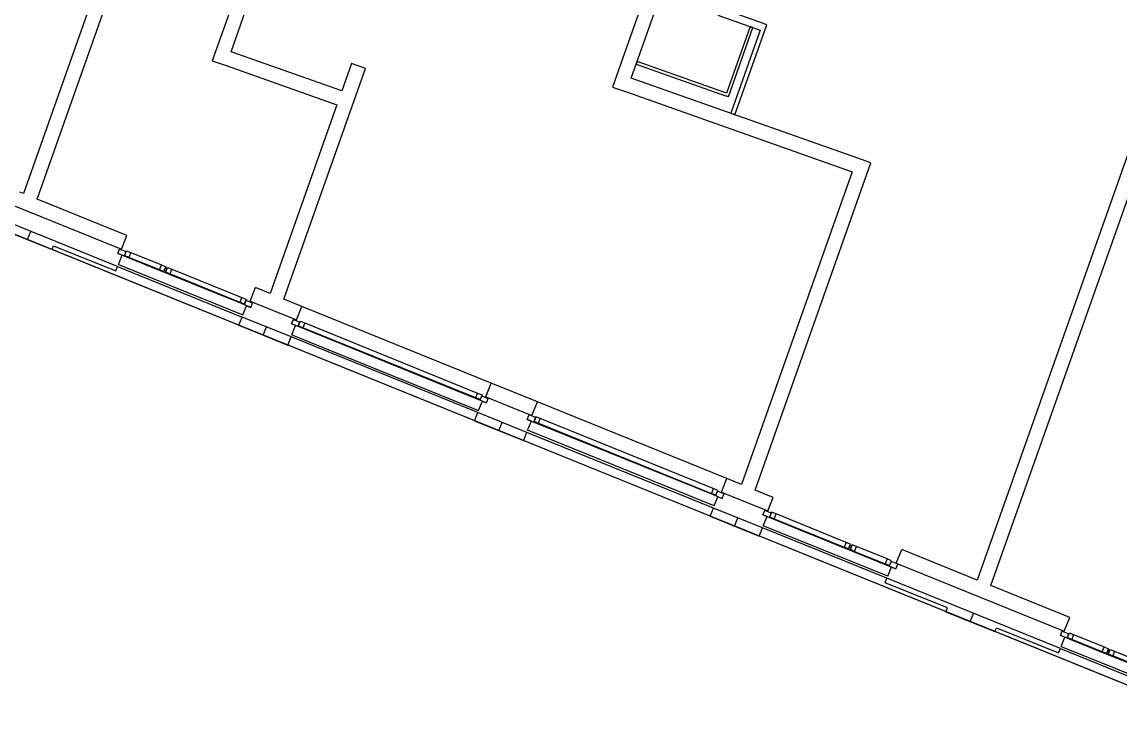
# Model space of a CAD drawing. Header units: metres. Extents: x 2681598 to 2681800, y 1249481 to 1249590.
# Drawn here: x 2681637.64 to 2681656.33, y 1249526.66 to 1249538.69 of the extents above; entities that cross this region are included whole.
import ezdxf

# ---------------------------------------------------------------- set-up
doc = ezdxf.new("R2010")
doc.units = ezdxf.units.M
doc.layers.add('flaeche', color=7, linetype='Continuous', true_color=0xffffff)
doc.layers.add('linien', color=7, linetype='Continuous', true_color=0x000000)

msp = doc.modelspace()

# ---------------------------------------------------------------- linework, layer by layer
at = {"layer": 'flaeche'}
msp.add_lwpolyline([(2681701.936, 1249508.982), (2681653.784, 1249528.486), (2681629.291, 1249538.407), (2681608.471, 1249546.841), (2681598.478, 1249550.888), (2681612.312, 1249590.013), (2681733.121, 1249552.588)], dxfattribs=at)
at = {"layer": 'linien'}
for p, q in [((2681701.936, 1249508.982), (2681598.478, 1249550.888)), ((2681641.844, 1249547.589), (2681637.665, 1249535.77)), ((2681637.897, 1249535.676), (2681642.08, 1249547.506)), ((2681649.227, 1249541.921), (2681647.693, 1249537.585)), ((2681648.012, 1249537.737), (2681649.462, 1249541.838)), ((2681641.494, 1249539.776), (2681640.878, 1249538.032)), ((2681641.197, 1249538.185), (2681641.73, 1249539.693)), ((2681657.415, 1249539.132), (2681653.901, 1249529.194)), ((2681654.133, 1249529.1), (2681657.651, 1249539.049)), ((2681650.246, 1249538.671), (2681649.525, 1249538.926)), ((2681649.484, 1249538.808), (2681650.205, 1249538.553)), ((2681650.317, 1249538.646), (2681650.246, 1249538.671)), ((2681650.035, 1249538.613), (2681649.635, 1249537.481)), ((2681649.666, 1249537.418), (2681650.082, 1249538.596)), ((2681650.205, 1249538.553), (2681649.705, 1249537.139)), ((2681649.775, 1249537.114), (2681650.317, 1249538.646)), ((2681650.082, 1249538.596), (2681650.035, 1249538.613)), ((2681643.082, 1249537.518), (2681641.197, 1249538.185)), ((2681640.878, 1249538.032), (2681641.113, 1249537.949)), ((2681641.113, 1249537.949), (2681642.999, 1249537.282)), ((2681643.248, 1249537.986), (2681643.082, 1249537.518)), ((2681643.484, 1249537.903), (2681643.248, 1249537.986)), ((2681643.484, 1249537.903), (2681643.248, 1249537.986)), ((2681648.112, 1249538.02), (2681648.096, 1249537.973)), ((2681648.096, 1249537.973), (2681649.618, 1249537.434)), ((2681649.635, 1249537.481), (2681648.112, 1249538.02)), ((2681642.095, 1249533.976), (2681643.484, 1249537.903)), ((2681651.854, 1249536.379), (2681648.012, 1249537.737)), ((2681647.693, 1249537.585), (2681647.929, 1249537.501)), ((2681647.929, 1249537.501), (2681651.771, 1249536.143)), ((2681649.666, 1249537.418), (2681649.618, 1249537.434)), ((2681642.999, 1249537.282), (2681641.863, 1249534.07)), ((2681649.705, 1249537.139), (2681649.775, 1249537.114)), ((2681650.121, 1249530.725), (2681652.09, 1249536.295)), ((2681652.09, 1249536.295), (2681651.854, 1249536.379)), ((2681651.771, 1249536.143), (2681649.889, 1249530.819)), ((2681637.665, 1249535.77), (2681637.602, 1249535.796)), ((2681639.425, 1249535.057), (2681637.897, 1249535.676)), ((2681637.508, 1249535.564), (2681639.331, 1249534.826)), ((2681639.266, 1249534.529), (2681637.372, 1249535.296)), ((2681637.316, 1249535.157), (2681638.15, 1249534.819)), ((2681637.733, 1249534.988), (2681637.789, 1249535.127)), ((2681639.331, 1249534.826), (2681639.425, 1249535.057)), ((2681639.331, 1249534.826), (2681639.425, 1249535.057)), ((2681638.15, 1249534.819), (2681638.176, 1249534.884)), ((2681638.176, 1249534.884), (2681639.236, 1249534.454)), ((2681639.269, 1249534.752), (2681639.3, 1249534.828)), ((2681639.424, 1249534.689), (2681639.269, 1249534.752)), ((2681639.344, 1249534.721), (2681639.269, 1249534.752)), ((2681639.3, 1249534.828), (2681639.303, 1249534.837)), ((2681639.3, 1249534.828), (2681639.411, 1249534.783)), ((2681639.384, 1249534.716), (2681639.417, 1249534.798)), ((2681639.411, 1249534.783), (2681639.384, 1249534.716)), ((2681639.417, 1249534.798), (2681639.492, 1249534.767)), ((2681639.492, 1249534.767), (2681639.459, 1249534.686)), ((2681639.492, 1249534.767), (2681640.013, 1249534.556)), ((2681639.281, 1249534.566), (2681639.344, 1249534.721)), ((2681639.281, 1249534.566), (2681641.4, 1249533.707)), ((2681639.384, 1249534.716), (2681639.428, 1249534.699)), ((2681639.459, 1249534.686), (2681639.384, 1249534.716)), ((2681639.428, 1249534.699), (2681639.424, 1249534.689)), ((2681640.007, 1249534.453), (2681639.424, 1249534.689)), ((2681639.98, 1249534.475), (2681639.459, 1249534.686)), ((2681639.98, 1249534.475), (2681640.013, 1249534.556)), ((2681640.013, 1249534.556), (2681640.088, 1249534.526)), ((2681639.236, 1249534.454), (2681639.266, 1249534.529)), ((2681639.266, 1249534.529), (2681641.385, 1249533.67)), ((2681640.055, 1249534.445), (2681639.98, 1249534.475)), ((2681640.007, 1249534.453), (2681640.011, 1249534.462)), ((2681640.065, 1249534.429), (2681640.007, 1249534.453)), ((2681640.011, 1249534.462), (2681640.055, 1249534.445)), ((2681640.088, 1249534.526), (2681640.055, 1249534.445)), ((2681640.055, 1249534.445), (2681640.082, 1249534.511)), ((2681640.122, 1249534.406), (2681640.065, 1249534.429)), ((2681640.082, 1249534.434), (2681640.115, 1249534.515)), ((2681640.082, 1249534.511), (2681640.095, 1249534.505)), ((2681640.109, 1249534.5), (2681640.082, 1249534.434)), ((2681640.082, 1249534.434), (2681640.126, 1249534.416)), ((2681640.157, 1249534.403), (2681640.082, 1249534.434)), ((2681640.095, 1249534.505), (2681640.109, 1249534.5)), ((2681640.115, 1249534.515), (2681640.19, 1249534.484)), ((2681640.126, 1249534.416), (2681640.122, 1249534.406)), ((2681641.377, 1249533.898), (2681640.122, 1249534.406)), ((2681640.19, 1249534.484), (2681640.157, 1249534.403)), ((2681641.35, 1249533.92), (2681640.157, 1249534.403)), ((2681640.19, 1249534.484), (2681641.383, 1249534.001)), ((2681641.521, 1249533.939), (2681641.615, 1249534.171)), ((2681641.521, 1249533.939), (2681641.615, 1249534.171)), ((2681641.863, 1249534.07), (2681641.615, 1249534.171)), ((2681641.35, 1249533.92), (2681641.383, 1249534.001)), ((2681641.383, 1249534.001), (2681641.458, 1249533.971)), ((2681641.425, 1249533.89), (2681641.35, 1249533.92)), ((2681641.377, 1249533.898), (2681641.381, 1249533.907)), ((2681641.533, 1249533.835), (2681641.377, 1249533.898)), ((2681641.381, 1249533.907), (2681641.425, 1249533.89)), ((2681641.4, 1249533.707), (2681641.463, 1249533.863)), ((2681641.458, 1249533.971), (2681641.425, 1249533.89)), ((2681641.425, 1249533.89), (2681641.452, 1249533.956)), ((2681641.452, 1249533.956), (2681641.563, 1249533.911)), ((2681641.463, 1249533.863), (2681641.533, 1249533.835)), ((2681641.521, 1249533.939), (2681642.309, 1249533.62)), ((2681641.533, 1249533.835), (2681641.563, 1249533.911)), ((2681641.563, 1249533.911), (2681641.567, 1249533.92)), ((2681642.402, 1249533.852), (2681642.095, 1249533.976)), ((2681642.309, 1249533.62), (2681642.402, 1249533.852)), ((2681642.309, 1249533.62), (2681642.402, 1249533.852)), ((2681645.627, 1249532.545), (2681642.402, 1249533.852)), ((2681641.329, 1249533.531), (2681641.385, 1249533.67)), ((2681641.329, 1249533.531), (2681641.385, 1249533.67)), ((2681642.219, 1249533.332), (2681641.385, 1249533.67)), ((2681642.228, 1249533.553), (2681642.258, 1249533.629)), ((2681642.258, 1249533.629), (2681642.262, 1249533.639)), ((2681642.258, 1249533.629), (2681642.37, 1249533.584)), ((2681641.329, 1249533.531), (2681642.163, 1249533.193)), ((2681641.746, 1249533.362), (2681641.802, 1249533.501)), ((2681642.383, 1249533.49), (2681642.228, 1249533.553)), ((2681642.297, 1249533.525), (2681642.228, 1249533.553)), ((2681642.234, 1249533.369), (2681642.297, 1249533.525)), ((2681642.343, 1249533.518), (2681642.376, 1249533.599)), ((2681642.37, 1249533.584), (2681642.343, 1249533.518)), ((2681642.343, 1249533.518), (2681642.387, 1249533.5)), ((2681642.418, 1249533.488), (2681642.343, 1249533.518)), ((2681642.376, 1249533.599), (2681642.451, 1249533.569)), ((2681642.387, 1249533.5), (2681642.383, 1249533.49)), ((2681645.39, 1249532.272), (2681642.383, 1249533.49)), ((2681642.451, 1249533.569), (2681642.418, 1249533.488)), ((2681645.363, 1249532.295), (2681642.418, 1249533.488)), ((2681642.451, 1249533.569), (2681645.396, 1249532.376)), ((2681642.163, 1249533.193), (2681642.219, 1249533.332)), ((2681642.163, 1249533.193), (2681642.219, 1249533.332)), ((2681645.398, 1249532.045), (2681642.219, 1249533.332)), ((2681642.234, 1249533.369), (2681645.413, 1249532.082)), ((2681645.533, 1249532.314), (2681645.627, 1249532.545)), ((2681645.533, 1249532.314), (2681645.627, 1249532.545)), ((2681646.415, 1249532.226), (2681645.627, 1249532.545)), ((2681645.363, 1249532.295), (2681645.396, 1249532.376)), ((2681645.396, 1249532.376), (2681645.471, 1249532.345)), ((2681645.471, 1249532.345), (2681645.438, 1249532.264)), ((2681645.438, 1249532.264), (2681645.465, 1249532.331)), ((2681645.465, 1249532.331), (2681645.576, 1249532.285)), ((2681645.533, 1249532.314), (2681646.321, 1249531.994)), ((2681645.438, 1249532.264), (2681645.363, 1249532.295)), ((2681645.39, 1249532.272), (2681645.394, 1249532.282)), ((2681645.545, 1249532.209), (2681645.39, 1249532.272)), ((2681645.394, 1249532.282), (2681645.438, 1249532.264)), ((2681645.413, 1249532.082), (2681645.476, 1249532.238)), ((2681645.476, 1249532.238), (2681645.545, 1249532.209)), ((2681645.545, 1249532.209), (2681645.576, 1249532.285)), ((2681645.576, 1249532.285), (2681645.58, 1249532.295)), ((2681646.321, 1249531.994), (2681646.415, 1249532.226)), ((2681646.321, 1249531.994), (2681646.415, 1249532.226)), ((2681649.64, 1249530.92), (2681646.415, 1249532.226)), ((2681645.341, 1249531.906), (2681645.398, 1249532.045)), ((2681645.341, 1249531.906), (2681645.398, 1249532.045)), ((2681646.232, 1249531.707), (2681645.398, 1249532.045)), ((2681646.24, 1249531.928), (2681646.271, 1249532.004)), ((2681646.24, 1249531.928), (2681646.396, 1249531.865)), ((2681646.31, 1249531.9), (2681646.24, 1249531.928)), ((2681646.271, 1249532.004), (2681646.275, 1249532.013)), ((2681646.382, 1249531.959), (2681646.271, 1249532.004)), ((2681646.388, 1249531.974), (2681646.356, 1249531.893)), ((2681646.356, 1249531.893), (2681646.382, 1249531.959)), ((2681646.463, 1249531.943), (2681646.388, 1249531.974)), ((2681646.431, 1249531.862), (2681646.463, 1249531.943)), ((2681649.408, 1249530.75), (2681646.463, 1249531.943)), ((2681645.341, 1249531.906), (2681646.175, 1249531.568)), ((2681645.758, 1249531.737), (2681645.815, 1249531.876)), ((2681646.247, 1249531.744), (2681646.31, 1249531.9)), ((2681649.425, 1249530.457), (2681646.247, 1249531.744)), ((2681646.4, 1249531.875), (2681646.356, 1249531.893)), ((2681646.356, 1249531.893), (2681646.431, 1249531.862)), ((2681646.396, 1249531.865), (2681646.4, 1249531.875)), ((2681646.396, 1249531.865), (2681649.403, 1249530.647)), ((2681646.431, 1249531.862), (2681649.376, 1249530.669)), ((2681646.175, 1249531.568), (2681646.232, 1249531.707)), ((2681646.175, 1249531.568), (2681646.232, 1249531.707)), ((2681649.41, 1249530.419), (2681646.232, 1249531.707)), ((2681649.546, 1249530.688), (2681649.64, 1249530.92)), ((2681649.546, 1249530.688), (2681649.64, 1249530.92)), ((2681649.889, 1249530.819), (2681649.64, 1249530.92)), ((2681649.408, 1249530.75), (2681649.376, 1249530.669)), ((2681649.376, 1249530.669), (2681649.451, 1249530.639)), ((2681649.407, 1249530.657), (2681649.403, 1249530.647)), ((2681649.403, 1249530.647), (2681649.558, 1249530.584)), ((2681649.451, 1249530.639), (2681649.407, 1249530.657)), ((2681649.483, 1249530.72), (2681649.408, 1249530.75)), ((2681649.451, 1249530.639), (2681649.483, 1249530.72)), ((2681649.477, 1249530.705), (2681649.451, 1249530.639)), ((2681649.589, 1249530.66), (2681649.477, 1249530.705)), ((2681649.546, 1249530.688), (2681650.334, 1249530.369)), ((2681649.558, 1249530.584), (2681649.589, 1249530.66)), ((2681649.589, 1249530.66), (2681649.592, 1249530.669)), ((2681650.428, 1249530.601), (2681650.121, 1249530.725)), ((2681649.425, 1249530.457), (2681649.488, 1249530.612)), ((2681649.488, 1249530.612), (2681649.558, 1249530.584)), ((2681650.334, 1249530.369), (2681650.428, 1249530.601)), ((2681650.334, 1249530.369), (2681650.428, 1249530.601)), ((2681649.354, 1249530.28), (2681649.41, 1249530.419)), ((2681649.354, 1249530.28), (2681649.41, 1249530.419)), ((2681649.354, 1249530.28), (2681650.188, 1249529.943)), ((2681650.244, 1249530.082), (2681649.41, 1249530.419)), ((2681649.771, 1249530.111), (2681649.827, 1249530.251)), ((2681650.253, 1249530.303), (2681650.284, 1249530.379)), ((2681650.253, 1249530.303), (2681650.408, 1249530.24)), ((2681650.323, 1249530.274), (2681650.253, 1249530.303)), ((2681650.259, 1249530.119), (2681650.323, 1249530.274)), ((2681650.284, 1249530.379), (2681650.288, 1249530.388)), ((2681650.395, 1249530.333), (2681650.284, 1249530.379)), ((2681650.401, 1249530.348), (2681650.368, 1249530.267)), ((2681650.368, 1249530.267), (2681650.395, 1249530.333)), ((2681650.412, 1249530.249), (2681650.368, 1249530.267)), ((2681650.368, 1249530.267), (2681650.443, 1249530.237)), ((2681650.476, 1249530.318), (2681650.401, 1249530.348)), ((2681650.408, 1249530.24), (2681650.412, 1249530.249)), ((2681650.443, 1249530.237), (2681650.476, 1249530.318)), ((2681651.669, 1249529.835), (2681650.476, 1249530.318)), ((2681650.188, 1249529.943), (2681650.244, 1249530.082)), ((2681650.188, 1249529.943), (2681650.244, 1249530.082)), ((2681652.363, 1249529.223), (2681650.244, 1249530.082)), ((2681652.379, 1249529.26), (2681650.259, 1249530.119)), ((2681650.408, 1249530.24), (2681651.663, 1249529.731)), ((2681650.443, 1249530.237), (2681651.636, 1249529.754)), ((2681651.669, 1249529.835), (2681651.636, 1249529.754)), ((2681651.636, 1249529.754), (2681651.711, 1249529.723)), ((2681651.667, 1249529.741), (2681651.663, 1249529.731)), ((2681651.663, 1249529.731), (2681651.721, 1249529.708)), ((2681651.711, 1249529.723), (2681651.667, 1249529.741)), ((2681651.744, 1249529.804), (2681651.669, 1249529.835)), ((2681651.711, 1249529.723), (2681651.744, 1249529.804)), ((2681651.738, 1249529.789), (2681651.711, 1249529.723)), ((2681651.721, 1249529.708), (2681651.778, 1249529.685)), ((2681651.771, 1249529.793), (2681651.738, 1249529.712)), ((2681651.752, 1249529.784), (2681651.738, 1249529.789)), ((2681651.738, 1249529.712), (2681651.765, 1249529.778)), ((2681651.782, 1249529.694), (2681651.738, 1249529.712)), ((2681651.738, 1249529.712), (2681651.813, 1249529.682)), ((2681651.765, 1249529.778), (2681651.752, 1249529.784)), ((2681651.846, 1249529.763), (2681651.771, 1249529.793)), ((2681651.778, 1249529.685), (2681651.782, 1249529.694)), ((2681651.778, 1249529.685), (2681652.361, 1249529.449)), ((2681651.813, 1249529.682), (2681651.846, 1249529.763)), ((2681652.367, 1249529.552), (2681651.846, 1249529.763)), ((2681652.523, 1249529.482), (2681652.617, 1249529.714)), ((2681652.523, 1249529.482), (2681652.617, 1249529.714)), ((2681653.901, 1249529.194), (2681652.617, 1249529.714)), ((2681651.813, 1249529.682), (2681652.334, 1249529.471)), ((2681652.367, 1249529.552), (2681652.334, 1249529.471)), ((2681652.442, 1249529.522), (2681652.367, 1249529.552)), ((2681652.409, 1249529.44), (2681652.442, 1249529.522)), ((2681652.436, 1249529.507), (2681652.409, 1249529.44)), ((2681652.547, 1249529.462), (2681652.436, 1249529.507)), ((2681652.334, 1249529.471), (2681652.409, 1249529.44)), ((2681652.365, 1249529.458), (2681652.361, 1249529.449)), ((2681652.361, 1249529.449), (2681652.517, 1249529.386)), ((2681652.409, 1249529.44), (2681652.365, 1249529.458)), ((2681652.379, 1249529.26), (2681652.442, 1249529.416)), ((2681652.442, 1249529.416), (2681652.517, 1249529.386)), ((2681652.517, 1249529.386), (2681652.547, 1249529.462)), ((2681652.523, 1249529.482), (2681655.382, 1249528.324)), ((2681652.547, 1249529.462), (2681652.551, 1249529.471)), ((2681652.333, 1249529.149), (2681652.363, 1249529.223)), ((2681653.393, 1249528.72), (2681652.333, 1249529.149)), ((2681655.317, 1249528.027), (2681652.363, 1249529.223)), ((2681655.476, 1249528.556), (2681654.133, 1249529.1)), ((2681653.367, 1249528.655), (2681653.393, 1249528.72)), ((2681653.367, 1249528.655), (2681654.201, 1249528.317)), ((2681653.784, 1249528.486), (2681653.84, 1249528.625)), ((2681654.201, 1249528.317), (2681654.227, 1249528.382)), ((2681654.227, 1249528.382), (2681655.287, 1249527.953)), ((2681655.382, 1249528.324), (2681655.476, 1249528.556)), ((2681655.382, 1249528.324), (2681655.476, 1249528.556)), ((2681655.32, 1249528.25), (2681655.35, 1249528.326)), ((2681655.475, 1249528.187), (2681655.32, 1249528.25)), ((2681655.395, 1249528.22), (2681655.32, 1249528.25)), ((2681655.332, 1249528.064), (2681655.395, 1249528.22)), ((2681655.35, 1249528.326), (2681655.354, 1249528.335)), ((2681655.35, 1249528.326), (2681655.462, 1249528.281)), ((2681655.435, 1249528.215), (2681655.468, 1249528.296)), ((2681655.462, 1249528.281), (2681655.435, 1249528.215)), ((2681655.435, 1249528.215), (2681655.479, 1249528.197)), ((2681655.51, 1249528.184), (2681655.435, 1249528.215)), ((2681655.468, 1249528.296), (2681655.543, 1249528.266)), ((2681655.479, 1249528.197), (2681655.475, 1249528.187)), ((2681656.058, 1249527.951), (2681655.475, 1249528.187)), ((2681655.543, 1249528.266), (2681655.51, 1249528.184)), ((2681655.543, 1249528.266), (2681656.064, 1249528.055)), ((2681655.287, 1249527.953), (2681655.317, 1249528.027)), ((2681655.317, 1249528.027), (2681657.436, 1249527.169)), ((2681655.332, 1249528.064), (2681657.451, 1249527.206)), ((2681656.031, 1249527.974), (2681655.51, 1249528.184)), ((2681656.031, 1249527.974), (2681656.064, 1249528.055)), ((2681656.064, 1249528.055), (2681656.139, 1249528.024)), ((2681656.139, 1249528.024), (2681656.106, 1249527.943)), ((2681656.106, 1249527.943), (2681656.133, 1249528.009)), ((2681656.133, 1249527.932), (2681656.166, 1249528.013)), ((2681656.133, 1249528.009), (2681656.146, 1249528.004)), ((2681656.146, 1249528.004), (2681656.16, 1249527.998)), ((2681656.166, 1249528.013), (2681656.241, 1249527.983)), ((2681656.106, 1249527.943), (2681656.031, 1249527.974)), ((2681656.058, 1249527.951), (2681656.062, 1249527.961)), ((2681656.115, 1249527.928), (2681656.058, 1249527.951)), ((2681656.062, 1249527.961), (2681656.106, 1249527.943)), ((2681656.173, 1249527.905), (2681656.115, 1249527.928)), ((2681656.16, 1249527.998), (2681656.133, 1249527.932)), ((2681656.133, 1249527.932), (2681656.177, 1249527.914)), ((2681656.208, 1249527.902), (2681656.133, 1249527.932)), ((2681656.177, 1249527.914), (2681656.173, 1249527.905)), ((2681657.428, 1249527.396), (2681656.173, 1249527.905)), ((2681656.241, 1249527.983), (2681656.208, 1249527.902)), ((2681657.401, 1249527.419), (2681656.208, 1249527.902)), ((2681656.241, 1249527.983), (2681657.434, 1249527.5))]:
    msp.add_line(p, q, dxfattribs=at)

doc.saveas('drawing.dxf')
